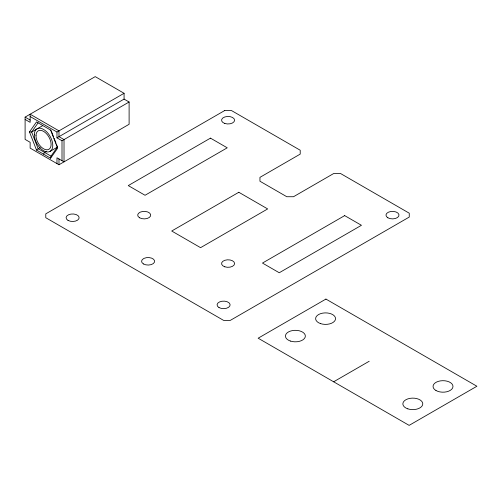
<?xml version="1.0" encoding="UTF-8"?>
<svg xmlns="http://www.w3.org/2000/svg" width="502" height="502" viewBox="0 0 502 502"><rect width="100%" height="100%" fill="white"/><g stroke="black" fill="none" stroke-linecap="round" stroke-linejoin="round"><path stroke-width="0.75" d="M51.016 130.3L36.514 121.923L29.474 131.938L36.514 150.085L50.595 158.212L51.016 156.135L57.479 146.942L56.632 144.771M43.555 154.145L44.559 152.401L46.573 151.24M38.102 122.839L31.645 132.026L38.102 148.674L51.016 156.135M50.595 158.212L57.63 148.197L50.595 130.056M36.514 150.085L40.116 147.513M124.076 99.101L129.108 102.006L129.108 124.283L58.985 164.763L30.133 148.109L30.133 142.298L25.1 139.393L25.1 117.117L95.223 76.63L124.076 93.29L124.076 99.101L56.971 137.843L56.971 132.026L124.076 93.29M42.381 125.833L31.645 132.026L29.474 131.938M56.971 137.843L62.003 140.748L129.108 102.006M50.074 151.366L57.253 147.224M333.635 381.79L369.202 361.252M30.133 116.533L56.971 132.026M25.1 117.117L30.133 120.022M25.1 119.438L30.133 122.344L30.133 114.205L58.985 130.865L58.985 136.676L64.018 139.581L64.018 161.857L56.971 157.791L56.971 163.602M51.298 131.022L53.545 136.814M54.109 138.257L56.073 143.327M62.003 140.748L62.003 160.696M58.985 158.952L58.985 164.763M224.727 110.528L45.776 213.846L45.776 217.717L223.591 320.383L230.305 320.383L409.255 217.065L409.255 213.193L340.475 173.479L333.767 173.479L293.507 196.728L286.799 196.728L259.954 181.228L259.954 177.357L300.215 154.114L300.215 150.236L231.435 110.528L224.727 110.528M210.47 138.132L128.267 185.589L145.047 195.272L227.243 147.814L210.47 138.132M238.82 192.272L171.715 231.014L200.568 247.668L267.673 208.932L238.82 192.272M344.673 215.615L262.471 263.067L279.25 272.755L361.446 225.298L344.673 215.615M325.923 299.073L258.147 338.204L409.13 425.37L476.9 386.245L325.923 299.073M387.87 217.793A6.526 3.765 0 0 0 398.783 216.105A6.526 3.765 0 0 0 390.794 211.493A6.526 3.765 0 0 0 387.87 217.793M224.821 266.813A6.526 3.765 0 0 0 234.603 263.556A6.526 3.765 0 0 0 224.821 260.293A6.526 3.765 0 0 0 224.821 266.813M139.594 217.793A6.526 3.765 0 0 0 150.506 216.105A6.526 3.765 0 0 0 142.518 211.493A6.526 3.765 0 0 0 139.594 217.793M224.821 123.473A6.526 3.765 0 0 0 234.603 120.21A6.526 3.765 0 0 0 224.821 116.953A6.526 3.765 0 0 0 224.821 123.473M68.002 220.384A6.526 3.765 0 0 0 78.914 218.696A6.526 3.765 0 0 0 70.926 214.084A6.526 3.765 0 0 0 68.002 220.384M143.49 263.964A6.526 3.765 0 0 0 154.403 262.276A6.526 3.765 0 0 0 146.415 257.664A6.526 3.765 0 0 0 143.49 263.964M218.979 307.55A6.526 3.765 0 0 0 229.897 305.862A6.526 3.765 0 0 0 221.903 301.25A6.526 3.765 0 0 0 218.979 307.55M36.006 135.709A10.674 6.162 60 0 0 47.326 149.797A10.674 6.162 60 0 0 47.326 134.699A10.674 6.162 60 0 0 36.006 135.709M34.324 134.743A13.046 7.536 60 0 0 48.167 151.955A13.046 7.536 60 0 0 48.167 133.507A13.046 7.536 60 0 0 34.324 134.743M290.407 341.053A9.965 5.754 0 0 0 305.354 336.07A9.965 5.754 0 0 0 290.407 331.094A9.965 5.754 0 0 0 290.407 341.053M320.602 323.621A9.965 5.754 0 0 0 335.549 318.638A9.965 5.754 0 0 0 320.602 313.656A9.965 5.754 0 0 0 320.602 323.621M435.968 390.506A9.965 5.754 0 0 0 452.641 387.927A9.965 5.754 0 0 0 440.436 380.88A9.965 5.754 0 0 0 435.968 390.506M407.837 408.854A9.965 5.754 0 0 0 422.784 403.872A9.965 5.754 0 0 0 407.837 398.889A9.965 5.754 0 0 0 407.837 408.854"/></g></svg>
